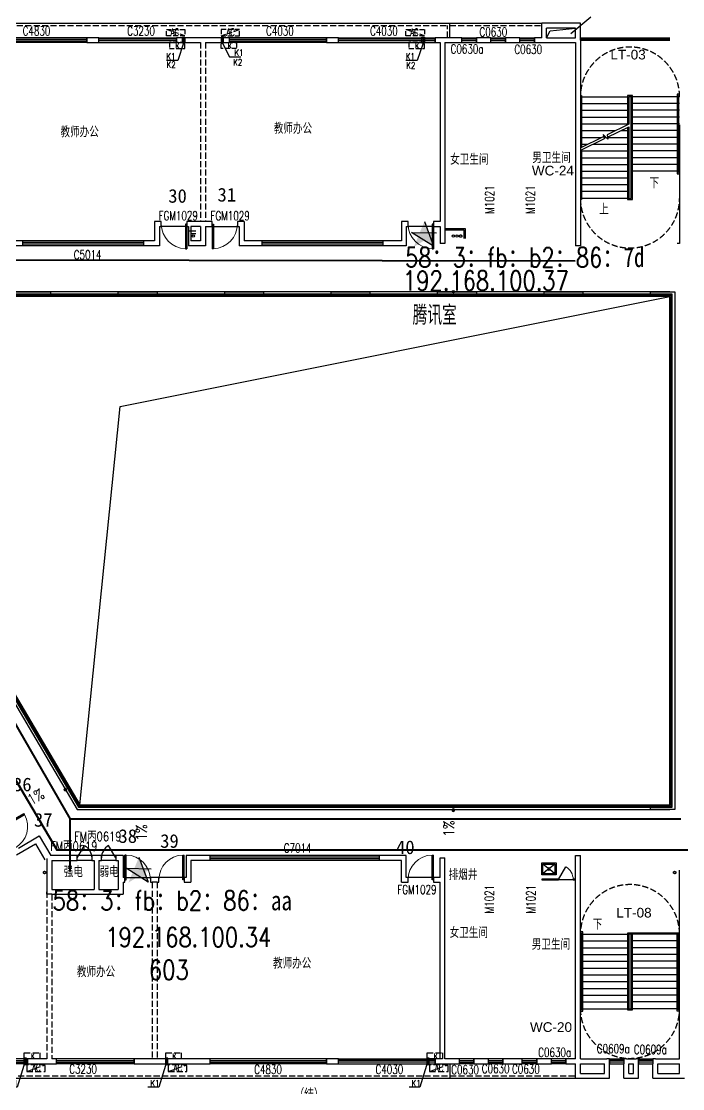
# Model space of a CAD drawing. Extents: x 447078 to 1776277, y 243534 to 519428.
# Drawn here: x 1568848 to 1596184, y 382410 to 426516 of the extents above; entities that cross this region are included whole.
import ezdxf

# ---------------------------------------------------------------- set-up
doc = ezdxf.new("R2010")
doc.units = 0
doc.header["$LTSCALE"] = 1000
doc.header["$MEASUREMENT"] = 0
for name, pattern in [('CCDID0GLB00001', [30, 26.5, -1.5, 0.5, -1.5]), ('DASH', [0.35, 0.25, -0.1]), ('HIDDEN3', [1.905, 1.27, -0.635])]:
    doc.linetypes.add(name, pattern=pattern)
doc.layers.add('2016.03.08修改', color=220, linetype='Continuous', plot=False)
doc.layers.add('2016.03.08房间名称备份', color=227, linetype='Continuous', plot=False)
for name, color, linetype in [('A-DOOR', 2, 'Continuous'), ('A-DOOR-FIRE', 2, 'Continuous'), ('A-DRAI', 61, 'Continuous'), ('A-EQPM-MECH', 191, 'Continuous'), ('A-FIXT', 211, 'Continuous'), ('A-FIXT-DASH', 211, 'HIDDEN3'), ('A-HOLE', 41, 'Continuous'), ('A-HRAL', 104, 'Continuous'), ('A-HYDR', 1, 'CCDID0GLB00001'), ('A-OVER', 23, 'Continuous'), ('A-STRS', 2, 'Continuous'), ('A-WALL', 140, 'Continuous'), ('A-WIND', 2, 'Continuous'), ('A-WIND-IDEN', 4, 'Continuous'), ('G-0-XREF', 2, 'Continuous'), ('G-ANNO-NOTE', 80, 'Continuous'), ('X-连廊栏杆修改', 43, 'Continuous')]:
    doc.layers.add(name, color=color, linetype=linetype)
doc.layers.add('A桥架图层', color=2, linetype='Continuous', lineweight=40)
doc.layers.add('A门禁安装位置', color=1, linetype='Continuous', lineweight=30)
doc.styles.add('_TCH_DIM', font='SIMPLEX', dxfattribs={"bigfont": 'GBCBIG'})
doc.styles.add('_TCH_WINDOW', font='SIMPLEX', dxfattribs={"height": 3.5, "bigfont": 'GBCBIG'})
doc.styles.add('CCDI_T_G01', font='')
doc.styles.add('CCDI_T_G02', font='simplex.shx', dxfattribs={"width": 0.8, "bigfont": 'zjdz.shx'})
doc.styles.add('CCDI_T_G03', font='')
doc.styles.add('Note$0$CCDI-TOG-02', font='simplex.shx', dxfattribs={"width": 0.8, "bigfont": 'zjdz.shx'})
doc.styles.get('CCDI_T_G01').set_extended_font_data('Arial')
doc.styles.get('CCDI_T_G03').set_extended_font_data('SimHei')

# ---------------------------------------------------------------- blocks, each defined once
blk = doc.blocks.new('3600-3')
at = {"layer": 'A-STRS'}
for p, q in [((-2050, 3080), (-50, 3080)), ((-2050, 2800), (-50, 2800)), ((2050, 3080), (50, 3080)), ((2050, 2800), (50, 2800)), ((-2050, 2520), (-50, 2520)), ((-2050, 2240), (-50, 2240)), ((2050, 2520), (50, 2520)), ((2050, 2240), (50, 2240)), ((-2050, 1960), (-50, 1960)), ((2050, 1960), (50, 1960)), ((-2050, 1680), (-50, 1680)), ((-2050, 1400), (-50, 1400)), ((2050, 1680), (100, 1680)), ((2050, 1400), (100, 1400)), ((-2050, 1120), (-50, 1120)), ((2050, 1120), (50, 1120)), ((-2050, 840), (-50, 840)), ((-2050, 560), (-50, 560)), ((2050, 840), (50, 840)), ((2050, 560), (50, 560)), ((-2050, 280), (-50, 280)), ((-2050, 0), (-50, 0)), ((2050, 280), (50, 280)), ((2050, 0), (50, 0))]:
    blk.add_line(p, q, dxfattribs=at)
for points in [[(-2050, -100), (-1950, -100), (-1950, 3180), (-2050, 3180)], [(-2050, -50), (-2000, -50), (-2000, 3130), (-2050, 3130)], [(2050, 3130), (-100, 3130), (-100, -50), (100, -50), (100, 3080)], [(50, 1120), (50, 3080), (-50, 3080), (-50, 0), (50, 0), (50, 1136)], [(2050, -100), (1950, -100), (1950, 3080)], [(2050, -50), (2000, -50), (2000, 3080)]]:
    blk.add_lwpolyline(points, dxfattribs=at)
at = {"layer": 'A-STRS', "linetype": 'DASH'}
for centre, start, end in [((0, 3080), 0, 180), ((0, 0), 180, 0)]:
    blk.add_arc(centre, 2050, start, end, dxfattribs=at)
blk = doc.blocks.new('DI LOU')
at = {"layer": 'A-FIXT'}
h = blk.add_hatch(dxfattribs=at)
h.set_pattern_fill('ANSI31', color=256, scale=10)
h.set_pattern_definition([(45, (-842091.153, -1894175.001), (-11.22532015, 11.22532015), [])])
h.paths.add_polyline_path([(-50, 0, 1), (50, 0, 1)])
blk.add_circle((0, 0), 50, dxfattribs=at)
blk = doc.blocks.new('PSG-LG1')
at = {"layer": 'A-DRAI'}
for centre in [(34500, 8700), (34650, 8700), (43600, 8700), (54350, 8700), (54500, 8700), (23792, 5228), (18274, 2571), (29446, -4765), (29575, -4689), (35837, -15406), (35966, -15330)]:
    blk.add_circle(centre, 50, dxfattribs=at)
at = {"layer": 'A-HYDR'}
for centre in [(54650, 8700), (23663, 5151), (18145, 2495), (37450, -17600), (63500, -17600)]:
    blk.add_circle(centre, 50, dxfattribs=at)
at = {"layer": 'A-WALL'}
for points in [[(34800, 8500), (34800, 8900), (34400, 8900)], [(34750, 8500), (34750, 8850), (34400, 8850)], [(43700, 8900), (43500, 8900)], [(54850, 8600), (54850, 9000), (54000, 9000)], [(54800, 8600), (54800, 8950), (54000, 8950)], [(43700, 8800), (43500, 8800)], [(24013, 5143), (23626, 4914), (23473, 5172)], [(23988, 5186), (23643, 4982), (23516, 5198)], [(29591, -4513), (29203, -4741), (29330, -4957)], [(29616, -4556), (29272, -4759), (29373, -4931)], [(36128, -15402), (35740, -15630), (35613, -15415)], [(36103, -15358), (35758, -15562), (35656, -15389)], [(36128, -15402), (36103, -15358)]]:
    blk.add_lwpolyline(points, dxfattribs=at)
blk = doc.blocks.new('KTXT')
at = {"layer": 'A-EQPM-MECH', "linetype": 'DASH'}
blk.add_line((340603, 544837), (341368, 545104), dxfattribs=at)
for points in [[(341135, 545355), (340497, 545355), (340497, 545605), (341135, 545605)], [(340603, 544837), (341368, 544837), (341368, 545104), (340603, 545104)]]:
    blk.add_lwpolyline(points, close=True, dxfattribs=at)
at = {"layer": 'A-EQPM-MECH'}
blk.add_lwpolyline([(340486, 545130), (340586, 545130), (340586, 545380), (340486, 545380)], close=True, dxfattribs=at)
blk.add_lwpolyline([(340536, 545130), (340536, 545380)], dxfattribs=at)
at = {"layer": 'A-FIXT-DASH'}
blk.add_lwpolyline([(340536, 545257), (340205, 544189), (339758, 544189)], dxfattribs=at)
at = {"layer": 'A-EQPM-MECH', "style": 'Note$0$CCDI-TOG-02', "text_generation_flag": 4, "width": 0.8}
blk.add_text('K', height=200, dxfattribs=at).set_placement((340774, 545575))
at = {"layer": 'A-EQPM-MECH', "style": '_TCH_DIM', "width": 0.705882}
blk.add_text('AC', height=297.5, dxfattribs=at).set_placement((340820, 544837))
at = {"layer": 'A-FIXT-DASH', "style": 'CCDI_T_G02', "width": 0.8}
blk.add_text('K1', height=265.8, dxfattribs=at).set_placement((339862, 544216))
blk = doc.blocks.new('bc-kty')
at = {"layer": 'A-EQPM-MECH', "linetype": 'DASH', "ltscale": 0.8}
blk.add_line((100, 176), (-665, 443), dxfattribs=at)
for points in [[(100, 176), (-665, 176), (-665, 443), (100, 443)], [(-538, -350), (100, -350), (100, -100), (-538, -100)]]:
    blk.add_lwpolyline(points, close=True, dxfattribs=at)
at = {"layer": 'A-EQPM-MECH'}
blk.add_lwpolyline([(100, -125), (0, -125), (0, 125), (100, 125)], close=True, dxfattribs=at)
blk.add_lwpolyline([(50, 125), (50, -125)], dxfattribs=at)
at = {"layer": 'A-FIXT-DASH'}
blk.add_lwpolyline([(50, -125), (-194, -849), (-664, -849)], dxfattribs=at)
at = {"layer": 'A-EQPM-MECH', "style": '_TCH_DIM', "width": 0.705882}
blk.add_text('AC', height=297.5, dxfattribs=at).set_placement((-487, 176))
at = {"layer": 'A-EQPM-MECH', "style": 'Note$0$CCDI-TOG-02', "text_generation_flag": 4, "width": 0.8}
blk.add_text('K', height=200, dxfattribs=at).set_placement((-284, -132))
at = {"layer": 'A-FIXT-DASH', "style": 'CCDI_T_G02', "width": 0.8}
blk.add_text('K1', height=265.8, dxfattribs=at).set_placement((-664, -812))
blk = doc.blocks.new('KT-SWSN')
at = {"layer": 'A-EQPM-MECH', "linetype": 'DASH', "ltscale": 0.8}
blk.add_line((934546, 493315), (935311, 493581), dxfattribs=at)
for points in [[(934546, 493315), (935311, 493315), (935311, 493581), (934546, 493581)], [(935183, 492788), (934546, 492788), (934546, 493038), (935183, 493038)]]:
    blk.add_lwpolyline(points, close=True, dxfattribs=at)
at = {"layer": 'A-EQPM-MECH'}
blk.add_lwpolyline([(934546, 493013), (934646, 493013), (934646, 493263), (934546, 493263)], close=True, dxfattribs=at)
blk.add_lwpolyline([(934596, 493263), (934596, 493013)], dxfattribs=at)
at = {"layer": 'A-FIXT-DASH'}
blk.add_lwpolyline([(934596, 493013), (934887, 492446), (935357, 492446)], dxfattribs=at)
at = {"layer": 'A-EQPM-MECH', "style": '_TCH_DIM', "width": 0.705882}
blk.add_text('AC', height=297.5, dxfattribs=at).set_placement((934762, 493315))
at = {"layer": 'A-EQPM-MECH', "style": 'Note$0$CCDI-TOG-02', "text_generation_flag": 4, "width": 0.8}
blk.add_text('K', height=200, dxfattribs=at).set_placement((934822, 493006))
at = {"layer": 'A-FIXT-DASH', "style": 'CCDI_T_G02', "width": 0.8}
blk.add_text('K1', height=265.8, dxfattribs=at).set_placement((935094, 492483))
blk = doc.blocks.new('200X1200')
at = {"layer": 'X-连廊栏杆修改'}
blk.add_lwpolyline([(-800, 200), (800, 200), (800, 0), (-800, 0)], close=True, dxfattribs=at)
blk = doc.blocks.new('ETE5466')
at = {"layer": 'A-OVER'}
for p in [(-7100, 2200), (-2700, 2200), (1700, 2200), (6100, 2200), (10500, 2200), (14900, 2200)]:
    blk.add_blockref('200X1200', p, dxfattribs=at)
blk = doc.blocks.new('$DorLib2D$00000228')
at = {"color": 0}
blk.add_line((0.5, 0), (0, 0.866), dxfattribs=at)
blk.add_arc((0.5, 0), 1, 120, 180, dxfattribs=at)
blk = doc.blocks.new('$TCHSYS$WIN2D')
for p, q in [((-0.5, 0.5), (0.5, 0.5)), ((-0.5, 0.5), (-0.5, -0.5)), ((0.5, 0.5), (0.5, -0.5)), ((0.5, 0.1667), (-0.5, 0.1667)), ((0.5, -0.1667), (-0.5, -0.1667)), ((-0.5, -0.5), (0.5, -0.5))]:
    blk.add_line(p, q)
blk = doc.blocks.new('$DorLib2D$00000001')
for p, q in [((0.45, 0.975), (0.5, 0.975)), ((0.45, 0), (0.45, 0.975)), ((0.5, 0), (0.5, 0.975)), ((0.5, 0), (0.45, 0))]:
    blk.add_line(p, q)
at = {"lineweight": 13}
blk.add_arc((0.475, 0), 0.975, 91.4693, 180, dxfattribs=at)
blk = doc.blocks.new('$lvtry$00000191')
at = {"color": 0}
for p, q in [((-250, -50, 0), (-39, -219, 0)), ((-250, -450, 0), (-39, -281, 0)), ((39, -219, 0), (250, -50, 0)), ((39, -281, 0), (250, -450, 0))]:
    blk.add_line(p, q, dxfattribs=at)
at = {"color": 0, "elevation": 0}
for points in [[(300, -500), (300, 0), (-300, 0), (-300, -500)], [(250, -450), (250, -50), (-250, -50), (-250, -450)]]:
    blk.add_lwpolyline(points, close=True, dxfattribs=at)
at = {"color": 0}
blk.add_circle((0, -250, 0), 50, dxfattribs=at)
for p in [(0, -50, 0), (0, -250, 0)]:
    blk.add_point(p, dxfattribs=at)
blk = doc.blocks.new('$TCHSYS$APDOOR2D')
blk.add_line((0.5, 0), (0, 0.866))
at = {"lineweight": 13}
blk.add_arc((0.5, 0), 1, 120, 180, dxfattribs=at)
blk = doc.blocks.new('门禁点位')
at = {"layer": 'A门禁安装位置'}
h = blk.add_hatch(color=256, dxfattribs=at)
h.paths.add_polyline_path([(-211491, 79015), (-211665, 79485), (-211858, 79022)])
h.paths.add_polyline_path([(-211858, 79022), (-211926, 78858), (-211670, 78698), (-211429, 78847), (-211491, 79015)])
h.paths.add_polyline_path([(-211429, 78847), (-211165, 79009), (-211491, 79015), (-211429, 78847)])
h.paths.add_polyline_path([(-211670, 78698), (-211285, 78457), (-211429, 78847)])
h.paths.add_polyline_path([(-211926, 78858), (-212105, 78430), (-211670, 78698)])
h.paths.add_polyline_path([(-211858, 79022), (-212198, 79028), (-211926, 78858)])
for p, q in [((-211665, 79485), (-211285, 78457)), ((-212198, 79028), (-211165, 79009)), ((-211285, 78457), (-212198, 79028))]:
    blk.add_line(p, q, dxfattribs=at)

msp = doc.modelspace()

# ---------------------------------------------------------------- linework, layer by layer
at = {"layer": '2016.03.08房间名称备份', "linetype": 'DASH'}
for p, q in [((1576256.9, 425641.4), (1576256.9, 418241.4)), ((1576456.9, 425641.4), (1576456.9, 418241.4)), ((1574256.9, 390941.4), (1574256.9, 383641.4)), ((1574456.9, 390941.4), (1574456.9, 383641.4)), ((1569906.9, 390541.4), (1569906.9, 383641.4)), ((1570106.9, 390441.4), (1570106.9, 383641.4))]:
    msp.add_line(p, q, dxfattribs=at)
at = {"layer": 'A-DOOR'}
for p, q in [((1575681.8, 418041.4), (1574631.8, 418041.4)), ((1576731.9, 418041.4), (1577781.9, 418041.4)), ((1585881.8, 418041.4), (1584831.8, 418041.4)), ((1571756.9, 392041.4), (1571156.9, 392041.4)), ((1571756.9, 391841.4), (1571156.9, 391841.4)), ((1572756.9, 392041.4), (1572156.9, 392041.4)), ((1572756.9, 391841.4), (1572156.9, 391841.4)), ((1573131.9, 391141.4), (1574181.9, 391141.4)), ((1575581.9, 391141.4), (1574531.9, 391141.4)), ((1585881.9, 391141.4), (1584831.9, 391141.4))]:
    msp.add_line(p, q, dxfattribs=at)
at = {"layer": 'A-FIXT'}
for p, q in [((1591057, 391066.5), (1590357, 391066.5)), ((1590357, 391066.5), (1590357, 391041.5)), ((1590357, 391041.5), (1591057, 391041.5)), ((1591057, 391041.5), (1591057, 391066.5)), ((1591757, 391066.5), (1591657, 391066.5)), ((1591657, 391066.5), (1591657, 391041.5)), ((1591657, 391041.5), (1591757, 391041.5)), ((1591757, 391041.5), (1591757, 391066.5))]:
    msp.add_line(p, q, dxfattribs=at)
for points in [[(1569187, 393812.4, 0, 0, 0), (1570063.5, 394329.3, 60, 0, 0), (1570218.6, 394420.7, 0, 0, 0)], [(1574250.6, 392441.6, 0, 0, 0), (1574250.6, 393459.2, 60, 0, 0), (1574250.6, 393639.2, 0, 0, 0)], [(1586874, 392459.9, 0, 0, 0), (1586874, 393477.5, 60, 0, 0), (1586874, 393657.5, 0, 0, 0)]]:
    msp.add_lwpolyline(points, format="xyseb", dxfattribs=at)
msp.add_lwpolyline([(1591657, 391041.5), (1591057, 391041.5)], dxfattribs=at)
at = {"layer": 'A-HOLE'}
for points in [[(1590556.9, 425841.5), (1590706.3, 426128.1), (1591756.9, 426241.4)], [(1571264.5, 394141.4), (1572937.6, 410595.3), (1595656.9, 415141.4)]]:
    msp.add_lwpolyline(points, dxfattribs=at)
at = {"layer": 'A-HRAL'}
for points in [[(1591956.9, 425791.4), (1595656.9, 425791.4)], [(1591956.9, 425741.4), (1595656.9, 425741.4)]]:
    msp.add_lwpolyline(points, dxfattribs=at)
for points in [[(1561976.9, 411941.4), (1561527.3, 411941.4, 0.5804224), (1561096.6, 411187.4), (1571207.4, 394041.4), (1595756.9, 394041.4), (1595756.9, 415241.4), (1565656.9, 415241.4)], [(1561976.9, 411891.4), (1561527.3, 411891.4, 0.5804224), (1561139.7, 411212.8), (1571236, 394091.4), (1595706.9, 394091.4), (1595706.9, 415191.4), (1565656.9, 415191.4)]]:
    msp.add_lwpolyline(points, format="xyb", dxfattribs=at)
at = {"layer": 'A-OVER'}
for p, q in [((1542757.2, 426441.4), (1590356.9, 426441.4)), ((1586556.9, 425841.4), (1586556.9, 426441.4)), ((1595656.9, 415341.5), (1565656.9, 415341.5)), ((1595656.9, 415141.5), (1565656.9, 415141.5)), ((1595656.9, 394141.4), (1595656.9, 415141.5)), ((1561010.4, 411136.6), (1571150.3, 393941.4)), ((1561182.7, 411238.2), (1571264.5, 394141.4)), ((1571150.3, 393941.4), (1595656.9, 393941.4)), ((1571264.5, 394141.4), (1595656.9, 394141.4)), ((1586556.9, 383441.4), (1586556.9, 382841.4)), ((1564809.6, 382841.4), (1586556.9, 382841.4)), ((1586556.9, 382841.4), (1591756.9, 382841.4))]:
    msp.add_line(p, q, dxfattribs=at)
at = {"layer": 'A-OVER', "linetype": 'DASH'}
for p, q in [((1542757.2, 426341.4), (1586456.9, 426341.4)), ((1586456.9, 425841.4), (1586456.9, 426341.4)), ((1586556.9, 426341.4), (1590356.9, 426341.4))]:
    msp.add_line(p, q, dxfattribs=at)
at = {"layer": 'A-OVER'}
msp.add_lwpolyline([(1591956.9, 425841.4), (1595656.9, 425841.4)], dxfattribs=at)
at = {"layer": 'A-OVER', "linetype": 'DASH'}
msp.add_lwpolyline([(1552146.9, 404511.9), (1564866.7, 382941.4), (1591756.9, 382941.4)], dxfattribs=at)
at = {"layer": 'A-STRS'}
for p, q in [((1591956.9, 423401.4), (1593956.9, 423401.4)), ((1591956.9, 423121.4), (1593956.9, 423121.4)), ((1596056.9, 423401.4), (1594056.9, 423401.4)), ((1596056.9, 423121.4), (1594056.9, 423121.4)), ((1591956.9, 422841.4), (1593956.9, 422841.4)), ((1591956.9, 422561.4), (1593956.9, 422561.4)), ((1596056.9, 422841.4), (1594056.9, 422841.4)), ((1596056.9, 422561.4), (1594056.9, 422561.4)), ((1591956.9, 422281.4), (1593956.9, 422281.4)), ((1596056.9, 422281.4), (1594056.9, 422281.4)), ((1591956.9, 422001.4), (1593413, 422001.4)), ((1591956.9, 421721.4), (1592835.8, 421721.4)), ((1592923.8, 421721.4), (1593018.2, 421721.4)), ((1593080.9, 421721.4), (1593956.9, 421721.4)), ((1593642.1, 422001.4), (1593956.9, 422001.4)), ((1596056.9, 422001.4), (1594056.9, 422001.4)), ((1596056.9, 421721.4), (1594056.9, 421721.4)), ((1591956.9, 421441.4), (1592258.6, 421441.4)), ((1592487.7, 421441.4), (1593956.9, 421441.4)), ((1596056.9, 421441.4), (1594056.9, 421441.4)), ((1591956.9, 421161.4), (1593956.9, 421161.4)), ((1591956.9, 420881.4), (1593956.9, 420881.4)), ((1596056.9, 421161.4), (1594056.9, 421161.4)), ((1596056.9, 420881.4), (1594056.9, 420881.4)), ((1591956.9, 420601.4), (1593956.9, 420601.4)), ((1596056.9, 420601.4), (1594056.9, 420601.4)), ((1591956.9, 420321.4), (1593956.9, 420321.4)), ((1596056.9, 420321.4), (1594056.9, 420321.4))]:
    msp.add_line(p, q, dxfattribs=at)
for points in [[(1591956.9, 423451.4), (1592006.9, 423451.4), (1592006.9, 421319.3)], [(1593906.9, 422129.9), (1593906.9, 419151.4), (1594106.9, 419151.4), (1594106.9, 423451.4), (1593906.9, 423451.4), (1593906.9, 422241)], [(1596056.9, 423501.4), (1595956.9, 423501.4), (1595956.9, 420221.4), (1596056.9, 420221.4)], [(1596056.9, 423451.4), (1596006.9, 423451.4), (1596006.9, 420271.4), (1596056.9, 420271.4)], [(1593956.9, 422154.1), (1593956.9, 419201.4), (1594056.9, 419201.4), (1594056.9, 423401.4), (1593956.9, 423401.4), (1593956.9, 422265.3)], [(1593956.9, 422265.3), (1593060, 421830.2), (1593095.2, 421646.8), (1592902.1, 421834), (1592935.8, 421658.8), (1591956.9, 421183.9)], [(1593079.5, 421728.5), (1593956.9, 422154.1)], [(1591956.9, 421295), (1592916.3, 421760.5)], [(1592006.9, 421208.1), (1592006.9, 419151.4), (1591956.9, 419151.4)], [(1593956.9, 420041.4), (1591956.2, 420041.4)], [(1593956.9, 419761.4), (1591956.2, 419761.4)], [(1593956.9, 419481.4), (1591956.2, 419481.4)], [(1593956.9, 419201.4), (1591956.2, 419201.4)]]:
    msp.add_lwpolyline(points, dxfattribs=at)
at = {"layer": 'A-STRS', "linetype": 'DASH'}
for centre, start, end in [((1594006.9, 423401.4), 0, 180), ((1594006.9, 419201.4), 180, 0)]:
    msp.add_arc(centre, 2050.6, start, end, dxfattribs=at)
at = {"layer": 'A-WALL'}
for p, q in [((1590356.9, 425841.4), (1590356.9, 426441.4)), ((1591956.9, 426441.4), (1590356.9, 426441.4)), ((1590556.9, 425841.4), (1590556.9, 426241.4)), ((1591756.9, 426241.4), (1590556.9, 426241.4)), ((1591756.9, 425841.4), (1591756.9, 426241.4)), ((1591956.9, 425741.4), (1591956.9, 426441.4)), ((1572056.9, 425841.4), (1571556.9, 425841.4)), ((1571556.9, 425841.4), (1571556.9, 425641.4)), ((1571556.9, 425641.4), (1572056.9, 425641.4)), ((1572056.9, 425641.4), (1572056.9, 425841.4)), ((1576356.9, 425841.4), (1575256.9, 425841.4)), ((1575256.9, 425841.4), (1575256.9, 425641.4)), ((1575256.9, 425641.4), (1576256.9, 425641.4)), ((1577456.9, 425841.4), (1576356.9, 425841.4)), ((1576456.9, 425641.4), (1577456.9, 425641.4)), ((1577456.9, 425641.4), (1577456.9, 425841.4)), ((1581956.9, 425841.4), (1581456.9, 425841.4)), ((1581456.9, 425841.4), (1581456.9, 425641.4)), ((1581456.9, 425641.4), (1581956.9, 425641.4)), ((1581956.9, 425641.4), (1581956.9, 425841.4)), ((1586256.9, 425841.4), (1585956.9, 425841.4)), ((1585956.9, 425841.4), (1585956.9, 425641.4)), ((1585956.9, 425641.4), (1586156.9, 425641.4)), ((1586156.9, 425641.4), (1586156.9, 418241.4)), ((1587056.9, 425841.4), (1586256.9, 425841.4)), ((1586356.9, 425641.4), (1587056.9, 425641.4)), ((1586356.9, 425641.4), (1586356.9, 418141.4)), ((1587056.9, 425641.4), (1587056.9, 425841.4)), ((1588256.9, 425841.4), (1587656.9, 425841.4)), ((1587656.9, 425841.4), (1587656.9, 425641.4)), ((1587656.9, 425641.4), (1588256.9, 425641.4)), ((1588256.9, 425641.4), (1588256.9, 425841.4)), ((1589456.9, 425841.4), (1588856.9, 425841.4)), ((1588856.9, 425841.4), (1588856.9, 425641.4)), ((1588856.9, 425641.4), (1589456.9, 425641.4)), ((1589456.9, 425641.4), (1589456.9, 425841.4)), ((1590356.9, 425841.4), (1590056.9, 425841.4)), ((1590056.9, 425841.4), (1590056.9, 425641.4)), ((1590056.9, 425641.4), (1590456.9, 425641.4)), ((1590456.9, 425641.4), (1591756.9, 425641.4)), ((1590556.9, 425841.4), (1591756.9, 425841.4)), ((1591756.9, 425641.4), (1591756.9, 417241.4)), ((1591956.9, 425741.4), (1591956.9, 417241.4)), ((1596056.9, 422241.4), (1596056.9, 417341.4)), ((1574356.9, 418241.4), (1574356.9, 417441.4)), ((1574631.8, 418241.4), (1574356.9, 418241.4)), ((1574631.8, 418041.4), (1574631.8, 418241.4)), ((1575856.9, 418241.4), (1575681.8, 418241.4)), ((1575681.8, 418241.4), (1575681.8, 418041.4)), ((1576256.9, 418241.4), (1575856.9, 418241.4)), ((1576731.9, 418241.4), (1576456.9, 418241.4)), ((1576731.9, 418041.4), (1576731.9, 418241.4)), ((1578056.9, 418241.4), (1577781.9, 418241.4)), ((1577781.9, 418241.4), (1577781.9, 418041.4)), ((1578056.9, 418241.4), (1578056.9, 417441.4)), ((1584556.9, 418241.4), (1584556.9, 417441.4)), ((1584831.8, 418241.4), (1584556.9, 418241.4)), ((1584831.8, 418041.4), (1584831.8, 418241.4)), ((1586156.9, 418241.4), (1585881.8, 418241.4)), ((1585881.8, 418241.4), (1585881.8, 418041.4)), ((1586356.9, 418141.4), (1586356.9, 417341.4)), ((1574556.9, 418041.4), (1574556.9, 417241.4)), ((1574556.9, 418041.4), (1574631.8, 418041.4)), ((1575681.8, 418041.4), (1575756.9, 418041.4)), ((1575756.9, 418041.4), (1575756.9, 417241.4)), ((1576256.9, 418041.4), (1575856.9, 418041.4)), ((1575856.9, 418041.4), (1575856.9, 417441.4)), ((1576256.9, 418041.4), (1576256.9, 417441.4)), ((1576456.9, 418041.4), (1576456.9, 417241.4)), ((1576456.9, 418041.4), (1576731.9, 418041.4)), ((1577781.9, 418041.4), (1577856.9, 418041.4)), ((1577856.9, 418041.4), (1577856.9, 417241.4)), ((1584756.9, 418041.4), (1584756.9, 417241.4)), ((1584756.9, 418041.4), (1584831.8, 418041.4)), ((1585881.8, 418041.4), (1586156.9, 418041.4)), ((1586156.9, 418041.4), (1586156.9, 417341.4)), ((1568906.9, 417441.4), (1568556.9, 417441.4)), ((1568906.9, 417241.4, 1500), (1568906.9, 417441.4, 1500)), ((1573906.9, 417241.4, 1500), (1573906.9, 417441.4, 1500)), ((1574356.9, 417441.4), (1573906.9, 417441.4)), ((1576256.9, 417441.4), (1575856.9, 417441.4)), ((1578806.9, 417441.4), (1578056.9, 417441.4)), ((1578806.9, 417241.4, 1500), (1578806.9, 417441.4, 1500)), ((1583806.9, 417241.4, 1500), (1583806.9, 417441.4, 1500)), ((1584556.9, 417441.4), (1583806.9, 417441.4)), ((1586356.9, 417341.4), (1586156.9, 417341.4)), ((1596056.9, 417341.4), (1595956.9, 417341.4)), ((1568906.9, 417241.4), (1568356.9, 417241.4)), ((1574556.9, 417241.4), (1573906.9, 417241.4)), ((1576456.9, 417241.4), (1575756.9, 417241.4)), ((1578806.9, 417241.4), (1577856.9, 417241.4)), ((1584756.9, 417241.4), (1583806.9, 417241.4)), ((1591956.9, 417241.4), (1591756.9, 417241.4)), ((1568724.4, 392346.1), (1569585.7, 392854)), ((1569585.7, 392854), (1570064.9, 392041.4)), ((1568653.7, 392072.2), (1569428.9, 392529.4)), ((1569428.9, 392529.4), (1569820.7, 391865)), ((1569906.9, 391915.8), (1569906.9, 390541.4)), ((1571156.9, 392041.4), (1570064.9, 392041.4)), ((1570106.9, 391841.4), (1570106.9, 390641.4)), ((1570106.9, 391841.4), (1571156.9, 391841.4)), ((1571156.9, 391841.4), (1571156.9, 392041.4)), ((1571956.9, 392041.4), (1571756.9, 392041.4)), ((1571756.9, 392041.4), (1571756.9, 391841.4)), ((1571756.9, 391841.4), (1571856.9, 391841.4)), ((1571856.9, 391841.4), (1571856.9, 390641.4)), ((1572156.9, 392041.4), (1571956.9, 392041.4)), ((1572056.9, 391841.4), (1572056.9, 390641.4)), ((1572056.9, 391841.4), (1572156.9, 391841.4)), ((1572156.9, 391841.4), (1572156.9, 392041.4)), ((1573056.9, 392041.4), (1572756.9, 392041.4)), ((1572756.9, 392041.4), (1572756.9, 391841.4)), ((1572756.9, 391841.4), (1572856.9, 391841.4)), ((1572856.9, 391841.4), (1572856.9, 391041.4)), ((1573056.9, 392041.4), (1573056.9, 391141.4)), ((1575656.9, 392041.4), (1575656.9, 391141.4)), ((1576656.9, 392041.4), (1575656.9, 392041.4)), ((1575856.9, 391841.4), (1575856.9, 390941.4)), ((1576656.9, 391841.4), (1575856.9, 391841.4)), ((1583656.9, 391841.4, 1500), (1583656.9, 392041.4, 1500)), ((1584756.9, 392041.4), (1583656.9, 392041.4)), ((1584556.9, 391841.4), (1583656.9, 391841.4)), ((1584556.9, 390941.4), (1584556.9, 391841.4)), ((1584756.9, 391141.4), (1584756.9, 392041.4)), ((1586156.9, 391141.4), (1586156.9, 391941.4)), ((1586156.9, 391941.4), (1586356.9, 391941.4)), ((1586356.9, 391041.4), (1586356.9, 391941.4)), ((1591756.9, 383641.4), (1591756.9, 392041.4)), ((1591756.9, 392041.4), (1591956.9, 392041.4)), ((1591956.9, 383641.4), (1591956.9, 392041.4)), ((1596056.9, 383641.4), (1596056.9, 391441.4)), ((1572856.9, 391041.4), (1572856.9, 390641.4)), ((1573131.9, 391141.4), (1573056.9, 391141.4)), ((1573056.9, 390941.4), (1573131.9, 390941.4)), ((1573056.9, 390941.4), (1573056.9, 390441.4)), ((1573131.9, 390941.4), (1573131.9, 391141.4)), ((1574356.9, 391141.4), (1574181.9, 391141.4)), ((1574181.9, 391141.4), (1574181.9, 390941.4)), ((1574181.9, 390941.4), (1574256.9, 390941.4)), ((1574531.9, 391141.4), (1574356.9, 391141.4)), ((1574456.9, 390941.4), (1574531.9, 390941.4)), ((1574531.9, 390941.4), (1574531.9, 391141.4)), ((1575656.9, 391141.4), (1575581.9, 391141.4)), ((1575581.9, 391141.4), (1575581.9, 390941.4)), ((1575581.9, 390941.4), (1575856.9, 390941.4)), ((1584556.9, 390941.4), (1584831.9, 390941.4)), ((1584831.9, 391141.4), (1584756.9, 391141.4)), ((1584831.9, 390941.4), (1584831.9, 391141.4)), ((1586156.9, 391141.4), (1585881.9, 391141.4)), ((1585881.9, 391141.4), (1585881.9, 390941.4)), ((1585881.9, 390941.4), (1586156.9, 390941.4)), ((1586156.9, 383641.4), (1586156.9, 390941.4)), ((1586356.9, 383641.4), (1586356.9, 391041.4)), ((1570106.9, 390641.4), (1571856.9, 390641.4)), ((1570106.9, 390441.4), (1571956.9, 390441.4)), ((1571956.9, 390441.4), (1573056.9, 390441.4)), ((1572056.9, 390641.4), (1572856.9, 390641.4)), ((1569906.9, 383641.4), (1569106.9, 383641.4)), ((1569106.9, 383641.4), (1569106.9, 383441.4)), ((1569106.9, 383441.4), (1570006.9, 383441.4)), ((1570006.9, 383441.4), (1570306.9, 383441.4)), ((1570306.9, 383641.4), (1570106.9, 383641.4)), ((1570306.9, 383441.4), (1570306.9, 383641.4)), ((1574256.9, 383641.4), (1573506.9, 383641.4)), ((1573506.9, 383641.4), (1573506.9, 383441.4)), ((1573506.9, 383441.4), (1574356.9, 383441.4)), ((1574356.9, 383441.4), (1576656.9, 383441.4)), ((1576656.9, 383641.4), (1574456.9, 383641.4)), ((1576656.9, 383441.4), (1576656.9, 383641.4)), ((1581956.9, 383641.4), (1581456.9, 383641.4)), ((1581456.9, 383641.4), (1581456.9, 383441.4)), ((1581456.9, 383441.4), (1581956.9, 383441.4)), ((1581956.9, 383441.4), (1581956.9, 383641.4)), ((1586156.9, 383641.4), (1585956.9, 383641.4)), ((1585956.9, 383641.4), (1585956.9, 383441.4)), ((1585956.9, 383441.4), (1586256.9, 383441.4)), ((1586256.9, 383441.4), (1586956.9, 383441.4)), ((1586956.9, 383641.4), (1586356.9, 383641.4)), ((1586956.9, 383441.4), (1586956.9, 383641.4)), ((1588156.9, 383641.4), (1587556.9, 383641.4)), ((1587556.9, 383641.4), (1587556.9, 383441.4)), ((1587556.9, 383441.4), (1588156.9, 383441.4)), ((1588156.9, 383441.4), (1588156.9, 383641.4)), ((1589556.9, 383641.4), (1588756.9, 383641.4)), ((1588756.9, 383641.4), (1588756.9, 383441.4)), ((1588756.9, 383441.4), (1589556.9, 383441.4)), ((1589556.9, 383441.4), (1589556.9, 383641.4)), ((1590756.9, 383641.4), (1590156.9, 383641.4)), ((1590156.9, 383641.4), (1590156.9, 383441.4)), ((1590156.9, 383441.4), (1590756.9, 383441.4)), ((1590756.9, 383441.4), (1590756.9, 383641.4)), ((1591756.9, 383641.4), (1591356.9, 383641.4)), ((1591356.9, 383641.4), (1591356.9, 383441.4)), ((1591356.9, 383441.4), (1591756.9, 383441.4)), ((1591756.9, 382841.4), (1591756.9, 383441.4)), ((1591956.9, 383641.4), (1593056.9, 383641.4)), ((1591956.9, 383441.4), (1592956.9, 383441.4)), ((1591956.9, 383041.4), (1591956.9, 383441.4)), ((1592956.9, 383041.4), (1592956.9, 383441.4)), ((1593156.9, 383641.4), (1593056.9, 383641.4)), ((1593156.9, 383441.4), (1593156.9, 383641.4)), ((1593156.9, 382841.4), (1593156.9, 383441.4)), ((1593856.9, 383641.4), (1593756.9, 383641.4)), ((1593756.9, 383641.4), (1593756.9, 383441.4)), ((1593756.9, 382841.4), (1593756.9, 383441.4)), ((1593856.9, 383641.4), (1594256.9, 383641.4)), ((1593956.9, 383041.4), (1593956.9, 383441.4)), ((1593956.9, 383441.4), (1594156.9, 383441.4)), ((1594156.9, 383041.4), (1594156.9, 383441.4)), ((1594356.9, 383641.4), (1594256.9, 383641.4)), ((1594356.9, 383441.4), (1594356.9, 383641.4)), ((1594356.9, 382841.4), (1594356.9, 383441.4)), ((1595056.9, 383641.4), (1594956.9, 383641.4)), ((1594956.9, 383641.4), (1594956.9, 383441.4)), ((1594956.9, 382841.4), (1594956.9, 383441.4)), ((1595056.9, 383641.4), (1596056.9, 383641.4)), ((1595156.9, 383041.4), (1595156.9, 383441.4)), ((1595156.9, 383441.4), (1596056.9, 383441.4)), ((1596056.9, 383041.4), (1596056.9, 383441.4)), ((1591956.9, 383041.4), (1592956.9, 383041.4)), ((1593956.9, 383041.4), (1594156.9, 383041.4)), ((1595156.9, 383041.4), (1596056.9, 383041.4)), ((1591756.9, 382841.4), (1593156.9, 382841.4)), ((1593756.9, 382841.4), (1594356.9, 382841.4)), ((1594956.9, 382841.4), (1596256.9, 382841.4))]:
    msp.add_line(p, q, dxfattribs=at)
for points in [[(1576456.9, 418241.4), (1576256.9, 418241.4)], [(1575856.9, 417841.4), (1575756.9, 417841.4), (1575756.9, 417441.4)], [(1575856.9, 417741.4), (1575856.9, 417441.4)], [(1574456.9, 390941.4), (1574256.9, 390941.4)], [(1570106.9, 390441.4), (1569906.9, 390441.4), (1569906.9, 390541.4)], [(1574456.9, 383641.4), (1574256.9, 383641.4)]]:
    msp.add_lwpolyline(points, dxfattribs=at)
at = {"layer": 'A-WIND'}
for p, q in [((1573906.9, 417441.4, 1500), (1568906.9, 417441.4, 1500)), ((1573906.9, 417374.7, 1500), (1568906.9, 417374.7, 1500)), ((1573906.9, 417308.1, 1500), (1568906.9, 417308.1, 1500)), ((1583806.9, 417441.4, 1500), (1578806.9, 417441.4, 1500)), ((1583806.9, 417374.7, 1500), (1578806.9, 417374.7, 1500)), ((1583806.9, 417308.1, 1500), (1578806.9, 417308.1, 1500)), ((1573906.9, 417241.4, 1500), (1568906.9, 417241.4, 1500)), ((1583806.9, 417241.4, 1500), (1578806.9, 417241.4, 1500)), ((1576656.9, 391841.4, 1500), (1576656.9, 392041.4, 1500)), ((1583656.9, 392041.4, 1500), (1576656.9, 392041.4, 1500)), ((1583656.9, 391974.7, 1500), (1576656.9, 391974.7, 1500)), ((1583656.9, 391908.1, 1500), (1576656.9, 391908.1, 1500)), ((1583656.9, 391841.4), (1576656.9, 391841.4))]:
    msp.add_line(p, q, dxfattribs=at)
at = {"layer": 'A桥架图层'}
for p, q in [((1558728.2, 416676.4), (1591737.3, 416613.4)), ((1570874.7, 393547.2), (1558728.2, 414610.2)), ((1570323.6, 392262.7), (1557842.6, 413408.1)), ((1570872, 391389.8), (1570872, 393555.7)), ((1570872, 393555.7), (1596112, 393555.7)), ((1572599.8, 392262.7), (1570323.6, 392262.7)), ((1599335.8, 392260.8), (1572597.3, 392260.8))]:
    msp.add_line(p, q, dxfattribs=at)
at = {"layer": 'G-ANNO-NOTE'}
msp.add_lwpolyline([(1592389.2, 426692.6), (1591568.6, 426003.4)], dxfattribs=at)
at = {"layer": 'X-连廊栏杆修改'}
for p, q in [((1594856.9, 415341.4), (1595856.9, 415341.4)), ((1594856.9, 415141.4), (1594856.9, 415341.4)), ((1595856.9, 415341.4), (1595856.9, 393941.4)), ((1594856.9, 394141.4), (1595656.9, 394141.4)), ((1594856.9, 393941.4), (1594856.9, 394141.4)), ((1595856.9, 393941.4), (1594856.9, 393941.4))]:
    msp.add_line(p, q, dxfattribs=at)

# ---------------------------------------------------------------- block references
at = {"layer": 'A-DOOR'}
for name, p, xscale, yscale, zscale, rotation in [('$DorLib2D$00000001', (1575156.8, 418141.4), -1050, 1050, -1050, 180), ('$DorLib2D$00000001', (1585356.8, 418141.4), -1050, 1050, -1050, 180), ('$DorLib2D$00000001', (1568333.5, 392812.1), 1050, -1050, 1050, 120.5273654898348), ('$DorLib2D$00000228', (1571456.9, 391941.4), 600, -600, 600, 180.0000000007854), ('$DorLib2D$00000228', (1572456.9, 391941.4), -600, -600, -600, 180.0000000007838), ('$DorLib2D$00000001', (1573656.9, 391041.4), -1050, 1050, -1050, 359.9999999991591), ('$DorLib2D$00000001', (1575056.9, 391041.4), -1050, -1050, -1050, 180.0000000008409), ('$DorLib2D$00000001', (1585356.9, 391041.4), -1050, -1050, -1050, 180.000000000788)]:
    msp.add_blockref(name, p, dxfattribs=dict(at, xscale=xscale, yscale=yscale, zscale=zscale, rotation=rotation))
at = {"layer": 'A-DOOR', "xscale": -1050, "yscale": -1050, "zscale": -1050}
msp.add_blockref('$DorLib2D$00000001', (1577256.9, 418141.4), dxfattribs=at)
at = {"layer": 'A-EQPM-MECH'}
for name, p in [('KT-SWSN', (642561.3, -67397)), ('KTXT', (1228470.8, -161716)), ('KTXT', (1234320.8, -161716)), ('KTXT', (1245120.8, -161716))]:
    msp.add_blockref(name, p, dxfattribs=at)
at = {"layer": 'A-FIXT', "extrusion": (0, 0, -1), "xscale": -1, "zscale": -1, "rotation": 330.0000031739103}
msp.add_blockref('DI LOU', (-1586706.9, 415348.3), dxfattribs=at)
at = {"layer": 'A-FIXT', "extrusion": (0, 0, -1), "zscale": -1, "rotation": 209.9999968260898}
for p in [(-1570669.8, 394771), (-1586706.9, 393917.8)]:
    msp.add_blockref('DI LOU', p, dxfattribs=at)
at = {"layer": 'A-FIXT', "xscale": -1}
msp.add_blockref('$lvtry$00000191', (1590657, 391741.4, 0), dxfattribs=at)
at = {"layer": 'A-FIXT', "xscale": -600, "yscale": 600, "zscale": 25, "rotation": 359.999999995038}
msp.add_blockref('$TCHSYS$APDOOR2D', (1591357, 391054), dxfattribs=at)
at = {"layer": 'A-OVER'}
msp.add_blockref('ETE5466', (1576356.9, 412941.4), dxfattribs=at)
at = {"layer": 'A-WALL'}
for p in [(1575506.9, 425741.4), (1585406.9, 425741.4)]:
    msp.add_blockref('bc-kty', p, dxfattribs=at)
at = {"layer": 'A-WIND', "yscale": -200}
for p, xscale, zscale, rotation in [((1569156.9, 425741.4), -4800, -4800, 359.9999999974775), ((1573656.9, 425741.4), 3200, 3200, 359.9999999974775), ((1579456.9, 425741.4), -4000, -4000, 359.9999999972619), ((1583956.9, 425741.4), 4000, 4000, 359.9999999972619), ((1567506.9, 383541.4), -3200, -3200, 1.552760354667628e-08), ((1571906.9, 383541.4), -3200, -3200, 359.999999995416), ((1579056.9, 383541.4), -4800, -4800, 359.9999999954158), ((1583956.9, 383541.4), 4000, 4000, 359.9999999954158)]:
    msp.add_blockref('$TCHSYS$WIN2D', p, dxfattribs=dict(at, xscale=xscale, zscale=zscale, rotation=rotation))
at = {"layer": 'A-WIND'}
for p, xscale, yscale, zscale in [((1587356.9, 425741.4), 600, -200, 600), ((1588556.9, 425741.4), 600, -200, 600), ((1589756.9, 425741.4), 600, -200, 600), ((1587256.9, 383541.4), -600, -200, -600), ((1588456.9, 383541.4), -600, -200, -600), ((1589856.9, 383541.4), -600, -200, -600), ((1591056.9, 383541.4), -600, -200, -600), ((1593456.9, 383541.4), 600, 200, 600), ((1594656.9, 383541.4), 600, 200, 600)]:
    msp.add_blockref('$TCHSYS$WIN2D', p, dxfattribs=dict(at, xscale=xscale, yscale=yscale, zscale=zscale))
at = {"layer": 'A门禁安装位置'}
for p in [(1797174.6, 338763), (1785375.8, 312491.5)]:
    msp.add_blockref('门禁点位', p, dxfattribs=at)
at = {"layer": 'G-0-XREF'}
for name, p in [('PSG-LG1', (1532356.9, 408941.4)), ('3600-3', (1594006.9, 385711.4))]:
    msp.add_blockref(name, p, dxfattribs=at)

# ---------------------------------------------------------------- texts
at = {"layer": '2016.03.08修改', "linetype": 'DASH', "style": 'CCDI_T_G02', "width": 0.8}
msp.add_text('教师办公', height=450, dxfattribs=at).set_placement((1571144.1, 387016.1))
at = {"layer": 'A-DOOR-FIRE', "style": 'CCDI_T_G02', "width": 0.8}
for p in [(1571029.8, 392643.7), (1570037.5, 392243.2)]:
    msp.add_text('FM丙0619', height=375, dxfattribs=at).set_placement(p)
at = {"layer": 'A-FIXT', "style": 'CCDI_T_G02', "width": 0.8}
msp.add_text('1%%%', height=450, rotation=90, dxfattribs=at).set_placement((1586743.9, 392821.3))
at = {"layer": 'A-FIXT-DASH', "style": 'CCDI_T_G02', "width": 0.8}
for p in [(1574853.9, 424592.1), (1577605.5, 424691.5), (1584763, 424560.6)]:
    msp.add_text('K2', height=265.82, dxfattribs=at).set_placement(p)
for rotation, p in [(30.52737, (1569264, 394106.8)), (90, (1574036.1, 392657.4))]:
    msp.add_text('1%%%', height=450, rotation=rotation, dxfattribs=at).set_placement(p)
at = {"layer": 'A-WIND-IDEN', "style": '_TCH_WINDOW', "width": 0.705882}
for s, rotation, p in [('C4830', 360, (1568902.4, 425932.3)), ('C3230', 360, (1573222.9, 425932.3)), ('C4030', 360, (1578962.9, 425932.3)), ('C4030', 360, (1583260.9, 425932.3)), ('C0630', 360, (1587785.4, 425890.5)), ('C0630a', 360, (1586592.7, 425188.2)), ('C0630', 360, (1589228.3, 425168.8)), ('M1021', 90, (1588389.7, 418560.4)), ('M1021', 90, (1590076.8, 418560.4)), ('FGM1029', 360, (1574522.9, 418300.3)), ('FGM1029', 360, (1576666.9, 418293.3)), ('C5014', 360, (1571016, 416682.3)), ('C7014', 360, (1579696.9, 392167.7)), ('FGM1029', 360, (1584388.8, 390449.7)), ('M1021', 90, (1588378.5, 389650.1)), ('M1021', 90, (1590094.9, 389650.1)), ('C0609a', 360, (1592637, 383875.2)), ('C0609a', 360, (1594168, 383841.6)), ('C0630a', 360, (1590214, 383719.1)), ('C3230', 360, (1570828.1, 383033.4)), ('C4830', 360, (1578473.1, 383016.2)), ('C4030', 360, (1583490.1, 383016.2)), ('C0630', 360, (1586617.8, 383010.7)), ('C0630', 360, (1587883.3, 383050.4)), ('C0630', 360, (1589131.9, 383030.6))]:
    msp.add_text(s, height=375, rotation=rotation, dxfattribs=at).set_placement(p)
at = {"layer": 'A门禁安装位置', "char_height": 800, "width": 9568.517, "attachment_point": 1, "style": 'CCDI_T_G02'}
for s, insert in [('58{\\f宋体|b0|i0|c134|p2;：\\Fsimplex.shx,zjdz.shx|c0;3\\f宋体|b0|i0|c134|p2;：\\Fsimplex.shx,zjdz.shx|c0;fb\\f宋体|b0|i0|c134|p2;：\\Fsimplex.shx,zjdz.shx|c0;b2\\f宋体|b0|i0|c134|p2;：\\Fsimplex.shx,zjdz.shx|c0;86\\f宋体|b0|i0|c134|p2;：7d\\P}', (1584708.2, 417163.7)), ('192.168.100.37', (1584623.6, 416199.6)), ('58{\\f宋体|b0|i0|c134|p2;：\\Fsimplex.shx,zjdz.shx|c0;3\\f宋体|b0|i0|c134|p2;：\\Fsimplex.shx,zjdz.shx|c0;fb\\f宋体|b0|i0|c134|p2;：\\Fsimplex.shx,zjdz.shx|c0;b2\\f宋体|b0|i0|c134|p2;：\\Fsimplex.shx,zjdz.shx|c0;86\\f宋体|b0|i0|c134|p2;：aa\\P}', (1570137, 390582)), ('192.168.100.34', (1572322.4, 389070.5)), ('603', (1574121.2, 387715.3))]:
    msp.add_mtext(s, dxfattribs=dict(at, insert=insert))
at = {"layer": 'A门禁安装位置', "insert": (1585023.5, 414773.7), "char_height": 800, "attachment_point": 1, "style": 'CCDI_T_G02'}
msp.add_mtext('腾讯室', dxfattribs=at)
at = {"layer": 'G-ANNO-NOTE'}
for s, height, style, p in [('LT-03', 400, 'CCDI_T_G01', (1593198.5, 424941.5)), ('WC-24', 400, 'CCDI_T_G01', (1589951.1, 420147.7)), ('      30', 563.29, 'CCDI_T_G03', (1572623, 419020.2, 0)), ('      31', 563.29, 'CCDI_T_G03', (1574657.9, 419070.4, 0)), ('      36', 563.29, 'CCDI_T_G03', (1566207.1, 394700, 0)), ('      37', 563.29, 'CCDI_T_G03', (1567070.6, 393235.6, 0)), ('       38', 563.29, 'CCDI_T_G03', (1570181.4, 392566.8, 0)), ('     39', 563.29, 'CCDI_T_G03', (1572671.7, 392362.8, 0)), ('     40', 563.29, 'CCDI_T_G03', (1582421.7, 392102.9, 0)), ('LT-08', 400, 'CCDI_T_G01', (1593442.9, 389481.4)), ('WC-20', 400, 'CCDI_T_G01', (1589872.8, 384753.9)), ('（结）', 506.38, '_TCH_DIM', (1580132.8, 381904.9))]:
    msp.add_text(s, height=height, dxfattribs=dict(at, style=style)).set_placement(p)
at = {"layer": 'G-ANNO-NOTE', "style": 'CCDI_T_G02', "width": 0.8}
for s, p in [('教师办公', (1570465.7, 421725.7)), ('教师办公', (1579282.9, 421868.3)), ('女卫生间', (1586573.3, 420587.9)), ('男卫生间', (1589971.1, 420656.8)), ('下', (1594814, 419617.1)), ('上', (1592731.8, 418530.4)), ('强电', (1570599.9, 391150.3)), ('弱电', (1572079.8, 391150.3)), ('排烟井', (1586511.9, 391032.9)), ('女卫生间', (1586550.6, 388635.8)), ('下', (1592467, 388976.2)), ('男卫生间', (1589948.3, 388148.8)), ('教师办公', (1579251.2, 387370.1))]:
    msp.add_text(s, height=450, dxfattribs=at).set_placement(p)

doc.saveas('drawing.dxf')
